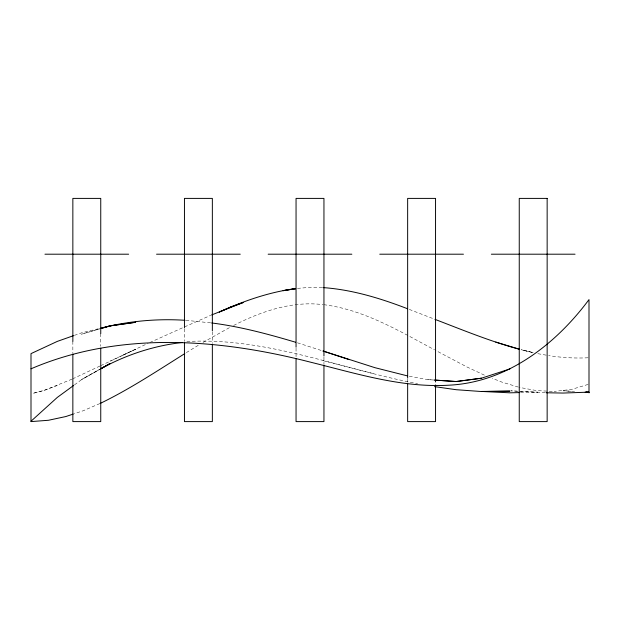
<?xml version="1.0" encoding="UTF-8"?>
<svg xmlns="http://www.w3.org/2000/svg" width="620" height="620" viewBox="0 0 620 620"><rect width="100%" height="100%" fill="white"/><g stroke="black" fill="none" stroke-linecap="round" stroke-linejoin="round"><path stroke-width="0.46" stroke-dasharray="3.1 2.33" d="M74.524 384.826L81.553 379.68L99.936 369.28L81.553 379.533L99.936 369.226M186.349 352.625L199.036 344.844M202.996 342.426L230.284 327.182M233.608 325.477C260.966 311.527 291.733 300.785 322.849 304.622M99.936 366.04L72.904 378.743M100.773 365.637L135.656 349.269L109.965 361.166M122.814 355.19L148.149 343.294M72.036 379.146L44.167 390.399L32.759 393.398L44.167 390.375L57.335 385.485M149.815 342.527L183.714 327.275M184.566 326.887L210.761 315.317M99.882 403.55L83.312 410.711L74.136 413.78M74.377 335.374L81.553 332.847L99.882 328.375M588.086 384.423L571.562 389.414L554.125 391.445M99.882 328.817L81.553 334.203L99.882 328.856M186.868 341.806L189.704 341.387C268.065 337.644 341.721 369.373 417.555 383.617M297.468 288.362L309.737 287.401L322.005 287.572M588.07 357.779C574.895 358.445 561.666 357.655 548.63 355.586M520.529 392.569L537.835 392.166L510.911 390.833M545.298 392.747L510.911 390.848M185.923 320.315L210.707 322.857M552.288 391.36L536.688 390.623L519.25 387.368M574.57 391.39L563.03 390.794L572.648 391.383M427.87 379.626L433.527 380.006L427.87 379.626L409.107 376.185M323.764 304.691C363.963 309.69 399.45 331.088 434.55 349.843M537.835 353.679L547.731 355.423M523.892 350.478L533.185 352.61L521.102 349.696L533.185 352.64M322.942 360.623L374.953 373.992M518.336 387.089L501.812 382.075L492.218 378.254M297.437 342.798L322.942 351.005M409.293 309.419L434.062 318.998M484.375 375.139L466.938 366.963L435.387 350.292M407.65 379.084L407.65 382.951M323.95 356.864L323.95 364.591M296.05 348.169L296.05 356.864M212.35 331.739L212.35 343.333M184.45 328.84L184.45 341.403M100.75 333.676L100.75 346.231M72.85 341.403L72.85 352.997"/><path stroke-width="0.93" d="M31 421.236L57.335 397.389L73.741 385.392M184.768 353.625C157.232 370.899 130.053 388.957 100.75 403.171M100.773 368.807L109.965 363.607L100.773 368.76C125.868 354.935 153.644 345.735 182.148 342.511M211.606 314.952L243.172 302.537L230.764 307.024L219.232 312.031L230.764 307.047M230.764 307.024C251.565 298.39 273.242 291.54 295.632 288.587M31 368.815C119.28 330.894 219.038 338.721 310 362.041C355.717 373.287 401.822 388.089 449.5 385.16C507.036 382.191 555.799 344.325 589 299.592L589 392.855M73.478 335.691L57.335 341.38L31 353.625L31 421.6L48.438 420.275L65.875 416.532L73.214 414.082M481.539 378.192L456.165 381.533L434.473 380.068L456.165 381.548L481.539 378.192L509.95 368.916M100.797 328.151C128.239 321.121 156.713 318.478 184.977 320.284M519.568 392.592L509.95 392.817L481.539 391.445L509.95 391.135L481.539 391.53L456.165 389.709L434.473 386.617M44.95 254.2L128.65 254.2M156.55 254.2L240.25 254.2M268.15 254.2L351.85 254.2M379.75 254.2L463.45 254.2M491.35 254.2L575.05 254.2M546.236 392.762L563.03 393.057L589 392.135L586.117 391.987M585.156 392.135L589 392.367M322.942 287.587C352.16 289.633 380.417 298.29 407.604 308.768M211.66 322.966C240.196 326.554 268.072 334.072 295.601 342.24M407.232 375.836L374.953 367.691L322.942 351.005L349.262 359.647M495.744 342.085L519.242 349.184C490.412 341.442 462.768 330.01 434.946 319.346M435.55 381.982L435.55 198.4L407.65 198.4L407.65 378.123M435.55 384.881L435.55 421.6L407.65 421.6L407.65 383.92M323.95 355.896L323.95 198.4L296.05 198.4L296.05 347.2M323.95 365.56L323.95 421.6L296.05 421.6L296.05 358.794M212.35 330.778L212.35 198.4L184.45 198.4L184.45 327.872M212.35 344.301L212.35 421.6L184.45 421.6L184.45 342.372M100.75 333.676L100.75 198.4L72.85 198.4L72.85 341.403M100.75 348.169L100.75 421.6L72.85 421.6L72.85 353.966M109.965 325.856L101.719 328.282L109.965 325.919L135.656 322.284L109.965 325.856M295.632 288.695L283.084 290.664L295.632 288.688M547.15 198.4L519.25 198.4L519.25 421.6L547.15 421.6L547.15 198.4"/></g></svg>
